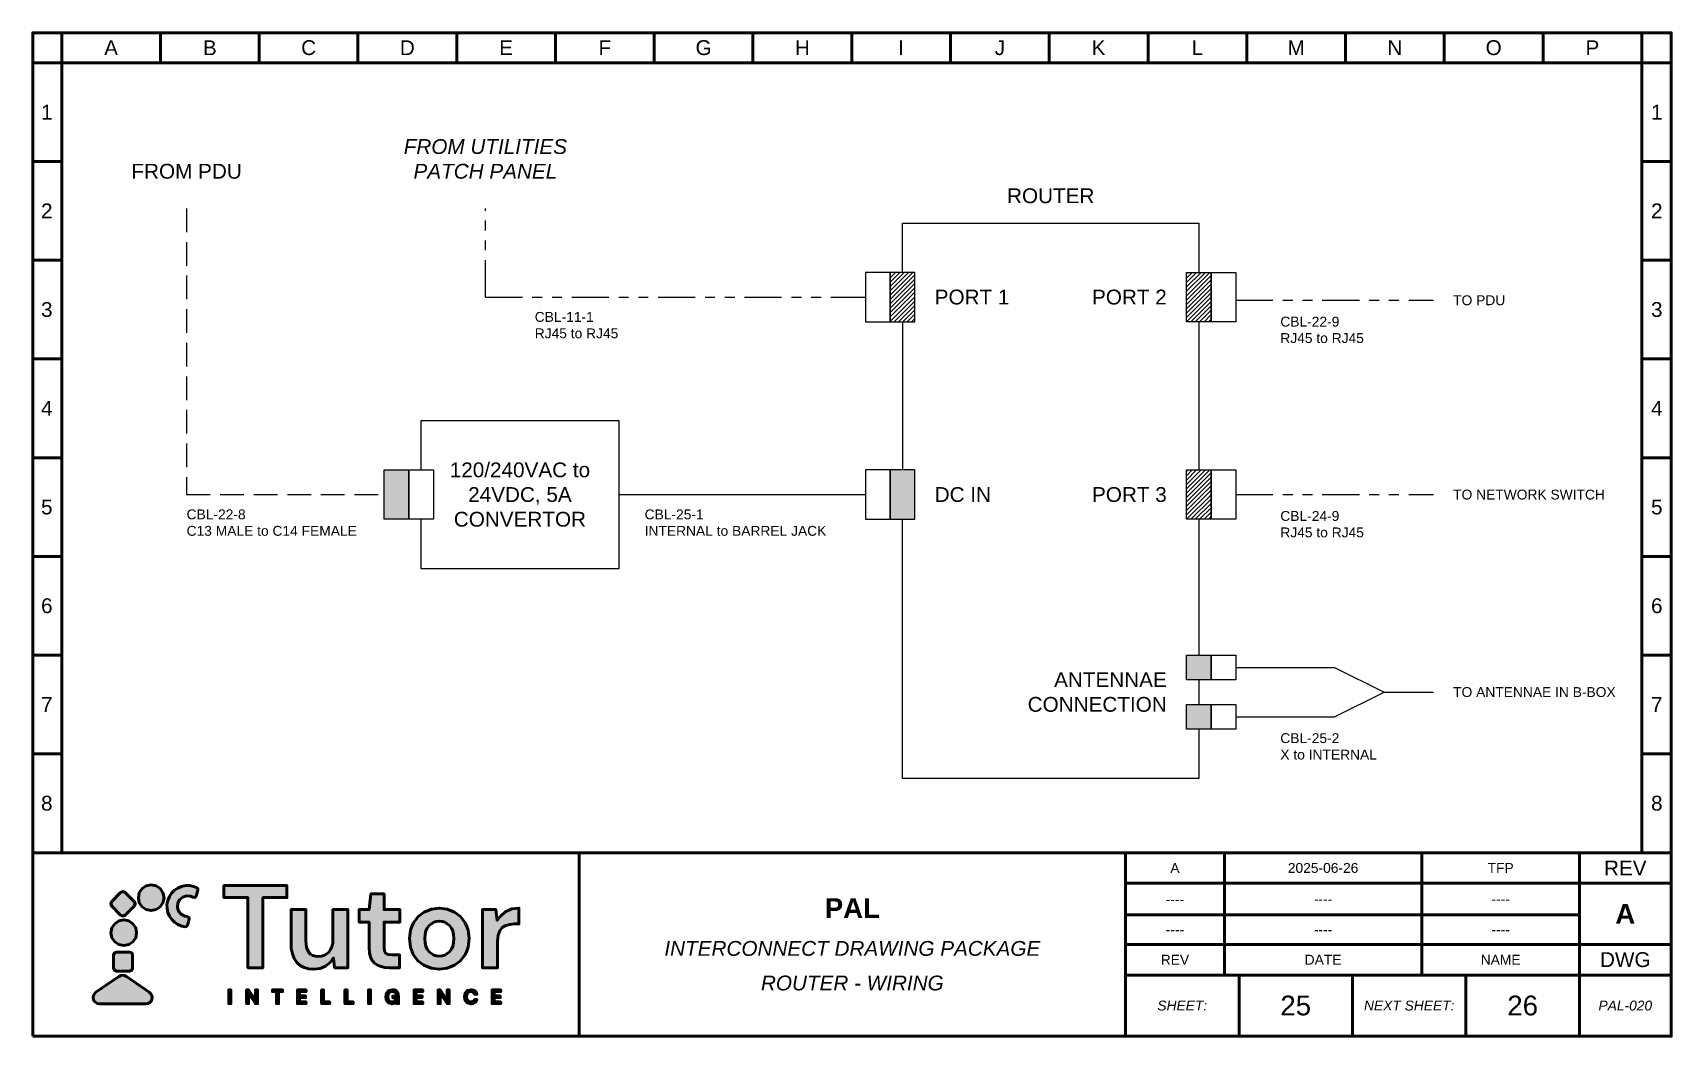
# Paper-space layout 'PAL-025' of a CAD drawing. Header units: inches. Extents: x 0 to 16.6, y 0 to 10.2.
# The model-space entities are those that its viewports show. They can reach past a viewport. Long polylines and large blocks are cut down to what shows.
import ezdxf

# ---------------------------------------------------------------- set-up
doc = ezdxf.new("R2010")
doc.units = ezdxf.units.IN
doc.header["$MEASUREMENT"] = 0
for name, pattern in [('ACAD_ISO02W100', [15, 12, -3]), ('ACAD_ISO03W100', [30, 12, -18]), ('PHANTOM', [2.5, 1.25, -0.25, 0.25, -0.25, 0.25, -0.25])]:
    doc.linetypes.add(name, pattern=pattern)
doc.layers.add('Layer 1', color=7, linetype='Continuous')
doc.styles.get("Standard").update_dxf_attribs({"font": 'arial.ttf'})
pattern_1 = [(45, (66.890466, 1.248114), (-0.022097087, 0.022097087), [])]

msp = doc.modelspace()

# ---------------------------------------------------------------- hatches: boundary and pattern name
h = msp.add_hatch()
h.set_pattern_fill('ANSI31', color=5, scale=0.25)
h.set_pattern_definition(pattern_1)
h.paths.add_polyline_path([(78.535, 24.997), (78.785, 24.997), (78.785, 25.497), (78.535, 25.497)])
h = msp.add_hatch()
h.set_pattern_fill('ANSI31', color=5, scale=0.25)
h.set_pattern_definition(pattern_1)
h.paths.add_polyline_path([(81.785, 24.997), (81.535, 24.997), (81.535, 25.497), (81.785, 25.497)])
h = msp.add_hatch(color=1)
h.dxf.hatch_style = 1
h.paths.add_polyline_path([(73.41, 22.997), (73.66, 22.997), (73.66, 23.497), (73.41, 23.497)])
h = msp.add_hatch(color=3)
h.dxf.hatch_style = 1
h.paths.add_polyline_path([(78.785, 23.497), (78.535, 23.497), (78.535, 22.997), (78.785, 22.997)])
h = msp.add_hatch()
h.set_pattern_fill('ANSI31', color=5, scale=0.25)
h.set_pattern_definition([(45, (66.890466, -0.751886), (-0.022097087, 0.022097087), [])])
h.paths.add_polyline_path([(81.785, 22.997), (81.535, 22.997), (81.535, 23.497), (81.785, 23.497)])
h = msp.add_hatch(color=3)
h.dxf.hatch_style = 1
h.paths.add_polyline_path([(81.535, 21.372), (81.785, 21.372), (81.785, 21.622), (81.535, 21.622)])
h = msp.add_hatch(color=3)
h.dxf.hatch_style = 1
h.paths.add_polyline_path([(81.535, 20.872), (81.785, 20.872), (81.785, 21.122), (81.535, 21.122)])

# ---------------------------------------------------------------- linework, layer by layer
at = {"color": 1, "linetype": 'ACAD_ISO02W100', "ltscale": 0.02}
for p, q in [((71.41, 26.145), (71.41, 23.247)), ((71.41, 23.247), (73.41, 23.247))]:
    msp.add_line(p, q, dxfattribs=at)
at = {"color": 5, "linetype": 'PHANTOM', "ltscale": 0.3}
for p, q in [((74.435, 25.247), (74.435, 26.145)), ((74.435, 25.247), (78.285, 25.247)), ((82.035, 25.215), (84.035, 25.215)), ((82.035, 23.247), (84.035, 23.247))]:
    msp.add_line(p, q, dxfattribs=at)
for p, q in [((78.66, 25.497), (78.66, 25.997)), ((78.66, 25.997), (81.66, 25.997)), ((81.66, 25.997), (81.66, 25.497)), ((78.66, 24.997), (78.66, 23.497)), ((81.66, 24.997), (81.66, 23.497)), ((78.66, 20.372), (78.66, 22.997)), ((81.66, 22.997), (81.66, 21.622)), ((81.66, 21.372), (81.66, 21.122)), ((81.66, 20.872), (81.66, 20.372)), ((81.66, 20.372), (78.66, 20.372))]:
    msp.add_line(p, q)
at = {"color": 3}
for p, q in [((75.785, 23.247), (78.285, 23.247)), ((82.035, 21.497), (83.035, 21.497)), ((83.035, 21.497), (83.535, 21.247)), ((83.035, 20.997), (83.535, 21.247)), ((83.535, 21.247), (84.035, 21.247)), ((82.035, 20.997), (83.035, 20.997))]:
    msp.add_line(p, q, dxfattribs=at)
at = {"linetype": 'ACAD_ISO03W100', "ltscale": 0.02}
msp.add_lwpolyline([(70.145, 27.621), (86.145, 27.621), (86.145, 19.621), (70.145, 19.621)], close=True, dxfattribs=at)
at = {"color": 5}
for points in [[(78.535, 25.497), (78.285, 25.497), (78.285, 24.997), (78.535, 24.997)], [(78.785, 25.497), (78.535, 25.497), (78.535, 24.997), (78.785, 24.997)], [(81.535, 25.497), (81.785, 25.497), (81.785, 24.997), (81.535, 24.997)], [(81.785, 25.497), (82.035, 25.497), (82.035, 24.997), (81.785, 24.997)], [(81.535, 23.497), (81.785, 23.497), (81.785, 22.997), (81.535, 22.997)], [(81.785, 23.497), (82.035, 23.497), (82.035, 22.997), (81.785, 22.997)]]:
    msp.add_lwpolyline(points, close=True, dxfattribs=at)
msp.add_lwpolyline([(73.785, 23.497), (73.785, 23.997), (75.785, 23.997), (75.785, 22.497), (73.785, 22.497), (73.785, 22.997)])
at = {"color": 1}
for points in [[(73.41, 23.497), (73.66, 23.497), (73.66, 22.997), (73.41, 22.997)], [(73.66, 23.497), (73.91, 23.497), (73.91, 22.997), (73.66, 22.997)]]:
    msp.add_lwpolyline(points, close=True, dxfattribs=at)
at = {"color": 3}
for points in [[(78.535, 23.497), (78.285, 23.497), (78.285, 22.997), (78.535, 22.997)], [(78.785, 23.497), (78.535, 23.497), (78.535, 22.997), (78.785, 22.997)], [(81.535, 21.622), (81.785, 21.622), (81.785, 21.372), (81.535, 21.372)], [(81.785, 21.622), (82.035, 21.622), (82.035, 21.372), (81.785, 21.372)], [(81.535, 21.122), (81.785, 21.122), (81.785, 20.872), (81.535, 20.872)], [(81.785, 21.122), (82.035, 21.122), (82.035, 20.872), (81.785, 20.872)]]:
    msp.add_lwpolyline(points, close=True, dxfattribs=at)

# ---------------------------------------------------------------- texts
at = {"linetype": 'ACAD_ISO02W100', "ltscale": 0.02, "insert": (74.435, 26.445), "char_height": 0.15, "attachment_point": 8}
msp.add_mtext_dynamic_manual_height_columns('{\\fArial|b0|i1|c0|p34;FROM UTILITIES PATCH PANEL}', width=2.10541, gutter_width=1, heights=[0], dxfattribs=at)
at = {"color": 3, "width": 4.46392}
for s, insert, char_height, attachment_point in [('{\\C256;FROM PDU}', (71.41, 26.445), 0.15, 8), ('{\\C256;TO PDU}', (84.235, 25.215), 0.1, 4), ('{\\C256;CBL-11-1\\PRJ45 to RJ45}', (74.935, 25.097), 0.1, 1), ('{\\C256;CBL-22-9\\PRJ45 to RJ45}', (82.485, 24.915), 0.1, 4), ('{\\C256;TO NETWORK SWITCH}', (84.235, 23.247), 0.1, 4), ('{\\C256;CBL-22-8\\PC13 MALE to C14 FEMALE}', (71.41, 23.097), 0.1, 1), ('{\\C256;CBL-25-1\\PINTERNAL to BARREL JACK}', (76.048, 23.097), 0.1, 1), ('{\\C256;CBL-24-9\\PRJ45 to RJ45}', (82.485, 22.947), 0.1, 4), ('{\\C256;TO ANTENNAE IN B-BOX}', (84.235, 21.247), 0.1, 4), ('{\\C256;CBL-25-2\\PX to INTERNAL}', (82.485, 20.697), 0.1, 4)]:
    msp.add_mtext(s, dxfattribs=dict(at, insert=insert, char_height=char_height, attachment_point=attachment_point))
at = {"color": 3, "char_height": 0.15}
for s, width, heights, insert, attachment_point in [('{\\C256;ROUTER}', 3.7554, [0.155], (80.16, 26.197), 8), ('{\\C256;PORT 1}', 1.47407, [0], (78.985, 25.247), 4), ('{\\C256;PORT 2}', 1.47407, [0], (81.335, 25.247), 6), ('{\\C256;120/240VAC to 24VDC, 5A CONVERTOR}', 1.91361, [0], (74.785, 23.247), 5), ('{\\C256;DC IN}', 1.47407, [0], (78.985, 23.247), 4), ('{\\C256;PORT 3}', 1.47407, [0], (81.335, 23.247), 6), ('{\\C256;ANTENNAE CONNECTION}', 1.47407, [0], (81.335, 21.247), 6)]:
    msp.add_mtext_dynamic_manual_height_columns(s, width=width, gutter_width=1, heights=heights, dxfattribs=dict(at, insert=insert, attachment_point=attachment_point))

psp = doc.layouts.new('PAL-025')

# ---------------------------------------------------------------- hatches: boundary and pattern name
at = {"lineweight": 50, "true_color": 0x347eec}
h = psp.add_hatch(color=150, dxfattribs=at)
h.dxf.hatch_style = 1
h.paths.add_polyline_path([(1.153, 0.337), (1.175, 0.34), (1.194, 0.35), (1.208, 0.365), (1.216, 0.383), (1.219, 0.403), (1.216, 0.423), (1.207, 0.441), (1.19, 0.457), (0.958, 0.616), (0.94, 0.625), (0.92, 0.628), (0.901, 0.625), (0.883, 0.616), (0.65, 0.457), (0.634, 0.441), (0.624, 0.423), (0.621, 0.403), (0.625, 0.383), (0.633, 0.365), (0.647, 0.35), (0.665, 0.34), (0.688, 0.337)])
h.paths.add_polyline_path([(0.859, 0.863), (0.836, 0.853), (0.826, 0.83), (0.826, 0.701), (0.836, 0.678), (0.859, 0.668), (0.988, 0.668), (1.012, 0.678), (1.021, 0.701), (1.021, 0.83), (1.012, 0.853), (0.988, 0.863)])
h.paths.add_polyline_path([(0.932, 0.928), (0.983, 0.938), (1.024, 0.966), (1.052, 1.008), (1.062, 1.058), (1.052, 1.109), (1.024, 1.15), (0.983, 1.178), (0.932, 1.188), (0.882, 1.178), (0.84, 1.15), (0.812, 1.109), (0.802, 1.058), (0.812, 1.008), (0.84, 0.966), (0.882, 0.938)])
h.paths.add_polyline_path([(1.038, 1.328), (1.048, 1.351), (1.038, 1.374), (0.947, 1.465), (0.924, 1.475), (0.9, 1.465), (0.809, 1.374), (0.8, 1.351), (0.809, 1.328), (0.9, 1.236), (0.924, 1.227), (0.947, 1.236)])
h.paths.add_polyline_path([(1.117, 1.321), (1.158, 1.293), (1.209, 1.283), (1.259, 1.293), (1.301, 1.321), (1.328, 1.362), (1.339, 1.413), (1.328, 1.463), (1.301, 1.505), (1.259, 1.533), (1.209, 1.543), (1.158, 1.533), (1.117, 1.505), (1.089, 1.463), (1.079, 1.413), (1.089, 1.362)])
h.paths.add_polyline_path([(1.37, 1.303), (1.378, 1.263), (1.394, 1.226), (1.417, 1.193), (1.445, 1.164), (1.48, 1.141), (1.519, 1.125), (1.552, 1.118), (1.568, 1.122), (1.577, 1.135), (1.595, 1.197), (1.591, 1.214), (1.575, 1.222), (1.549, 1.226), (1.512, 1.245), (1.486, 1.276), (1.474, 1.315), (1.478, 1.356), (1.497, 1.393), (1.528, 1.419), (1.567, 1.431), (1.608, 1.428), (1.632, 1.417), (1.65, 1.415), (1.663, 1.427), (1.681, 1.489), (1.68, 1.505), (1.669, 1.516), (1.638, 1.528), (1.596, 1.536), (1.555, 1.536), (1.515, 1.527), (1.478, 1.511), (1.444, 1.489), (1.416, 1.46), (1.393, 1.425), (1.377, 1.386), (1.369, 1.344)])
at = {"lineweight": 50, "true_color": 0x000000}
h = psp.add_hatch(color=18, dxfattribs=at)
h.dxf.hatch_style = 1
h.paths.add_polyline_path([(2.34, 1.414), (2.584, 1.414), (2.584, 1.536), (1.946, 1.536), (1.946, 1.414), (2.188, 1.414), (2.188, 0.704), (2.34, 0.704)])
h.paths.add_polyline_path([(2.625, 0.961), (2.628, 0.898), (2.639, 0.843), (2.658, 0.797), (2.684, 0.758), (2.718, 0.728), (2.757, 0.707), (2.803, 0.694), (2.855, 0.689), (2.92, 0.697), (2.975, 0.72), (3.021, 0.757), (3.055, 0.804), (3.067, 0.704), (3.201, 0.704), (3.201, 1.293), (3.049, 1.293), (3.049, 0.989), (3.047, 0.951), (3.039, 0.917), (3.026, 0.888), (3.008, 0.863), (2.986, 0.843), (2.961, 0.829), (2.934, 0.821), (2.904, 0.818), (2.873, 0.82), (2.846, 0.828), (2.824, 0.841), (2.807, 0.858), (2.783, 0.908), (2.776, 0.975), (2.776, 1.293), (2.625, 1.293)])
h.paths.add_polyline_path([(3.416, 0.909), (3.419, 0.856), (3.43, 0.812), (3.447, 0.776), (3.472, 0.749), (3.502, 0.729), (3.537, 0.715), (3.576, 0.706), (3.62, 0.704), (3.724, 0.704), (3.724, 0.833), (3.65, 0.833), (3.611, 0.837), (3.586, 0.849), (3.573, 0.872), (3.568, 0.908), (3.568, 1.166), (3.727, 1.166), (3.727, 1.293), (3.568, 1.293), (3.568, 1.452), (3.434, 1.452), (3.416, 1.293), (3.315, 1.293), (3.315, 1.166), (3.416, 1.166)])
h.paths.add_polyline_path([(3.834, 0.912), (3.863, 0.837), (3.91, 0.775), (3.971, 0.729), (4.045, 0.699), (4.126, 0.689), (4.207, 0.699), (4.279, 0.729), (4.341, 0.775), (4.388, 0.837), (4.405, 0.873), (4.418, 0.912), (4.428, 0.999), (4.418, 1.084), (4.405, 1.123), (4.388, 1.159), (4.341, 1.222), (4.279, 1.268), (4.207, 1.298), (4.127, 1.308), (4.046, 1.298), (3.973, 1.268), (3.912, 1.222), (3.864, 1.159), (3.847, 1.123), (3.834, 1.084), (3.824, 0.999)])
h.paths.add_polyline_path([(3.98, 0.999), (3.982, 1.04), (3.99, 1.076), (4.004, 1.106), (4.023, 1.131), (4.046, 1.15), (4.071, 1.164), (4.098, 1.173), (4.127, 1.176), (4.155, 1.173), (4.182, 1.164), (4.229, 1.131), (4.249, 1.106), (4.262, 1.076), (4.271, 1.04), (4.273, 0.999), (4.271, 0.957), (4.262, 0.921), (4.249, 0.891), (4.229, 0.865), (4.182, 0.832), (4.155, 0.824), (4.126, 0.821), (4.097, 0.824), (4.07, 0.832), (4.023, 0.865), (4.004, 0.891), (3.99, 0.921), (3.982, 0.957)], flags=16)
h.paths.add_polyline_path([(4.564, 0.704), (4.716, 0.704), (4.716, 0.972), (4.722, 1.033), (4.738, 1.078), (4.764, 1.111), (4.8, 1.132), (4.841, 1.143), (4.889, 1.147), (4.932, 1.147), (4.932, 1.308), (4.861, 1.299), (4.801, 1.273), (4.752, 1.234), (4.714, 1.183), (4.7, 1.293), (4.564, 1.293)])
h.paths.add_polyline_path([(1.995, 0.34), (2.016, 0.34), (2.016, 0.479), (1.995, 0.479)])
h.paths.add_polyline_path([(2.196, 0.445), (2.265, 0.34), (2.286, 0.34), (2.286, 0.479), (2.265, 0.479), (2.265, 0.375), (2.196, 0.479), (2.175, 0.479), (2.175, 0.34), (2.196, 0.34)])
h.paths.add_polyline_path([(2.478, 0.34), (2.499, 0.34), (2.499, 0.462), (2.54, 0.462), (2.54, 0.479), (2.437, 0.479), (2.437, 0.462), (2.478, 0.462)])
h.paths.add_polyline_path([(2.69, 0.34), (2.778, 0.34), (2.778, 0.357), (2.711, 0.357), (2.711, 0.402), (2.772, 0.402), (2.772, 0.419), (2.711, 0.419), (2.711, 0.462), (2.778, 0.462), (2.778, 0.479), (2.69, 0.479)])
h.paths.add_polyline_path([(2.934, 0.34), (3.018, 0.34), (3.018, 0.357), (2.955, 0.357), (2.955, 0.479), (2.934, 0.479)])
h.paths.add_polyline_path([(3.171, 0.34), (3.255, 0.34), (3.255, 0.357), (3.192, 0.357), (3.192, 0.479), (3.171, 0.479)])
h.paths.add_polyline_path([(3.409, 0.34), (3.43, 0.34), (3.43, 0.479), (3.409, 0.479)])
h = psp.add_hatch(color=18, dxfattribs=at)
h.dxf.hatch_style = 1
h.paths.add_polyline_path([(3.606, 0.409), (3.609, 0.431), (3.618, 0.448), (3.633, 0.458), (3.652, 0.462), (3.676, 0.456), (3.689, 0.438), (3.713, 0.438), (3.705, 0.456), (3.692, 0.47), (3.674, 0.479), (3.652, 0.481), (3.616, 0.472), (3.592, 0.447), (3.584, 0.409), (3.592, 0.372), (3.615, 0.347), (3.649, 0.338), (3.676, 0.344), (3.694, 0.361), (3.696, 0.34), (3.715, 0.34), (3.715, 0.416), (3.656, 0.416), (3.656, 0.399), (3.694, 0.399), (3.681, 0.368), (3.669, 0.36), (3.65, 0.357), (3.632, 0.36), (3.618, 0.37), (3.609, 0.387)])
h = psp.add_hatch(color=18, dxfattribs=at)
h.dxf.hatch_style = 1
h.paths.add_polyline_path([(3.892, 0.402), (3.953, 0.402), (3.953, 0.419), (3.892, 0.419), (3.892, 0.462), (3.959, 0.462), (3.959, 0.479), (3.871, 0.479), (3.871, 0.34), (3.959, 0.34), (3.959, 0.357), (3.892, 0.357)])
h.paths.add_polyline_path([(4.115, 0.34), (4.136, 0.34), (4.136, 0.445), (4.206, 0.34), (4.227, 0.34), (4.227, 0.479), (4.206, 0.479), (4.206, 0.375), (4.136, 0.479), (4.115, 0.479)])
h.paths.add_polyline_path([(4.402, 0.41), (4.405, 0.432), (4.415, 0.448), (4.429, 0.459), (4.447, 0.463), (4.472, 0.455), (4.484, 0.436), (4.507, 0.436), (4.5, 0.455), (4.487, 0.47), (4.47, 0.478), (4.448, 0.481), (4.412, 0.472), (4.389, 0.447), (4.381, 0.41), (4.389, 0.372), (4.412, 0.347), (4.448, 0.338), (4.47, 0.341), (4.487, 0.35), (4.5, 0.364), (4.507, 0.382), (4.484, 0.382), (4.472, 0.364), (4.447, 0.357), (4.429, 0.36), (4.415, 0.371), (4.405, 0.388)])
h.paths.add_polyline_path([(4.661, 0.34), (4.749, 0.34), (4.749, 0.357), (4.682, 0.357), (4.682, 0.402), (4.743, 0.402), (4.743, 0.419), (4.682, 0.419), (4.682, 0.462), (4.749, 0.462), (4.749, 0.479), (4.661, 0.479)])

# ---------------------------------------------------------------- linework, layer by layer
at = {"lineweight": 50}
for p, q in [((0.303, 9.869), (0.303, 10.173)), ((1.303, 10.173), (1.303, 9.869)), ((2.303, 10.173), (2.303, 9.869)), ((3.303, 10.173), (3.303, 9.869)), ((4.303, 10.173), (4.303, 9.869)), ((5.303, 10.173), (5.303, 9.869)), ((6.303, 10.173), (6.303, 9.869)), ((7.303, 10.173), (7.303, 9.869)), ((8.303, 10.173), (8.303, 9.869)), ((9.303, 10.173), (9.303, 9.869)), ((10.303, 10.173), (10.303, 9.869)), ((11.303, 10.173), (11.303, 9.869)), ((12.303, 10.173), (12.303, 9.869)), ((13.303, 10.173), (13.303, 9.869)), ((14.303, 10.173), (14.303, 9.869)), ((15.303, 10.173), (15.303, 9.869)), ((16.303, 9.869), (16.303, 10.173)), ((0.303, 9.869), (0.01, 9.869)), ((16.303, 9.869), (16.303, 1.869)), ((16.303, 9.869), (16.601, 9.869)), ((0.303, 8.869), (0.01, 8.869)), ((16.601, 8.869), (16.303, 8.869)), ((0.303, 7.869), (0.01, 7.869)), ((16.601, 7.869), (16.303, 7.869)), ((0.303, 6.869), (0.01, 6.869)), ((16.601, 6.869), (16.303, 6.869)), ((0.303, 5.869), (0.01, 5.869)), ((16.601, 5.869), (16.303, 5.869)), ((0.303, 4.869), (0.01, 4.869)), ((16.601, 4.869), (16.303, 4.869)), ((0.303, 3.869), (0.01, 3.869)), ((16.601, 3.869), (16.303, 3.869)), ((0.303, 2.869), (0.01, 2.869)), ((16.601, 2.869), (16.303, 2.869)), ((16.601, 1.869), (0.01, 1.869)), ((5.543, 0.01), (5.543, 1.869)), ((11.076, 0.01), (11.076, 1.869)), ((12.076, 0.629), (12.076, 1.869)), ((14.076, 0.629), (14.076, 1.869)), ((15.672, 1.869), (15.672, 0.01)), ((15.672, 1.869), (16.601, 1.869)), ((11.076, 1.559), (15.672, 1.559)), ((15.672, 1.559), (16.601, 1.559)), ((11.076, 1.239), (15.672, 1.239)), ((11.076, 0.94), (15.672, 0.94)), ((16.601, 0.94), (15.672, 0.94)), ((11.076, 0.629), (15.672, 0.629)), ((12.225, 0.01), (12.225, 0.629)), ((13.374, 0.01), (13.374, 0.629)), ((14.523, 0.01), (14.523, 0.629)), ((15.672, 0.629), (16.601, 0.629))]:
    psp.add_line(p, q, dxfattribs=at)
psp.add_lwpolyline([(0.01, 0.01), (16.601, 0.01), (16.601, 10.173), (0.01, 10.173)], close=True, dxfattribs=at)
psp.add_lwpolyline([(16.303, 1.869), (16.303, 9.869), (0.303, 9.869), (0.303, 1.869)], dxfattribs=at)
at = {"layer": 'Layer 1', "color": 150, "lineweight": 50, "true_color": 0x347eec}
for points in [[(1.339, 1.413), (1.328, 1.463), (1.301, 1.505), (1.259, 1.533), (1.209, 1.543), (1.158, 1.533), (1.117, 1.505), (1.089, 1.463), (1.079, 1.413), (1.089, 1.362), (1.117, 1.321), (1.158, 1.293), (1.209, 1.283), (1.259, 1.293), (1.301, 1.321), (1.328, 1.362), (1.339, 1.413), (1.339, 1.413)], [(1.577, 1.135), (1.568, 1.122), (1.552, 1.118), (1.519, 1.125), (1.48, 1.141), (1.445, 1.164), (1.417, 1.193), (1.394, 1.226), (1.378, 1.263), (1.37, 1.303), (1.369, 1.344), (1.377, 1.386), (1.393, 1.425), (1.416, 1.46), (1.444, 1.489), (1.478, 1.511), (1.515, 1.527), (1.555, 1.536), (1.596, 1.536), (1.638, 1.528), (1.669, 1.516), (1.68, 1.505), (1.681, 1.489), (1.663, 1.427), (1.65, 1.415), (1.632, 1.417), (1.608, 1.428), (1.567, 1.431), (1.528, 1.419), (1.497, 1.393), (1.478, 1.356), (1.474, 1.315), (1.486, 1.276), (1.512, 1.245), (1.549, 1.226), (1.575, 1.222), (1.591, 1.214), (1.595, 1.197), (1.577, 1.135), (1.577, 1.135)], [(0.9, 1.236), (0.924, 1.227), (0.947, 1.236), (1.038, 1.328), (1.048, 1.351), (1.038, 1.374), (0.947, 1.465), (0.924, 1.475), (0.9, 1.465), (0.809, 1.374), (0.8, 1.351), (0.809, 1.328), (0.9, 1.236), (0.9, 1.236)], [(1.062, 1.058), (1.052, 1.109), (1.024, 1.15), (0.983, 1.178), (0.932, 1.188), (0.882, 1.178), (0.84, 1.15), (0.812, 1.109), (0.802, 1.058), (0.812, 1.008), (0.84, 0.966), (0.882, 0.938), (0.932, 0.928), (0.983, 0.938), (1.024, 0.966), (1.052, 1.008), (1.062, 1.058), (1.062, 1.058)], [(0.826, 0.701), (0.836, 0.678), (0.859, 0.668), (0.988, 0.668), (1.012, 0.678), (1.021, 0.701), (1.021, 0.83), (1.012, 0.853), (0.988, 0.863), (0.859, 0.863), (0.836, 0.853), (0.826, 0.83), (0.826, 0.701), (0.826, 0.701)], [(0.883, 0.616), (0.901, 0.625), (0.92, 0.628), (0.94, 0.625), (0.958, 0.616), (1.19, 0.457), (1.207, 0.441), (1.216, 0.423), (1.219, 0.403), (1.216, 0.383), (1.208, 0.365), (1.194, 0.35), (1.175, 0.34), (1.153, 0.337), (0.688, 0.337), (0.665, 0.34), (0.647, 0.35), (0.633, 0.365), (0.625, 0.383), (0.621, 0.403), (0.624, 0.423), (0.634, 0.441), (0.65, 0.457), (0.883, 0.616), (0.883, 0.616)]]:
    psp.add_lwpolyline(points, close=True, dxfattribs=at)
at = {"layer": 'Layer 1', "color": 7, "lineweight": 50}
for points in [[(2.188, 0.704), (2.188, 1.414), (1.946, 1.414), (1.946, 1.536), (2.584, 1.536), (2.584, 1.414), (2.34, 1.414), (2.34, 0.704), (2.188, 0.704), (2.188, 0.704)], [(3.62, 0.704), (3.576, 0.706), (3.537, 0.715), (3.502, 0.729), (3.472, 0.749), (3.447, 0.776), (3.43, 0.812), (3.419, 0.856), (3.416, 0.909), (3.416, 1.166), (3.315, 1.166), (3.315, 1.293), (3.416, 1.293), (3.434, 1.452), (3.568, 1.452), (3.568, 1.293), (3.727, 1.293), (3.727, 1.166), (3.568, 1.166), (3.568, 0.908), (3.573, 0.872), (3.586, 0.849), (3.611, 0.837), (3.65, 0.833), (3.724, 0.833), (3.724, 0.704), (3.62, 0.704), (3.62, 0.704)], [(2.855, 0.689), (2.803, 0.694), (2.757, 0.707), (2.718, 0.728), (2.684, 0.758), (2.658, 0.797), (2.639, 0.843), (2.628, 0.898), (2.625, 0.961), (2.625, 1.293), (2.776, 1.293), (2.776, 0.975), (2.783, 0.908), (2.807, 0.858), (2.824, 0.841), (2.846, 0.828), (2.873, 0.82), (2.904, 0.818), (2.934, 0.821), (2.961, 0.829), (2.986, 0.843), (3.008, 0.863), (3.026, 0.888), (3.039, 0.917), (3.047, 0.951), (3.049, 0.989), (3.049, 1.293), (3.201, 1.293), (3.201, 0.704), (3.067, 0.704), (3.055, 0.804), (3.021, 0.757), (2.975, 0.72), (2.92, 0.697), (2.855, 0.689), (2.855, 0.689)], [(4.126, 0.689), (4.045, 0.699), (3.971, 0.729), (3.91, 0.775), (3.863, 0.837), (3.834, 0.912), (3.824, 0.999), (3.834, 1.084), (3.847, 1.123), (3.864, 1.159), (3.912, 1.222), (3.973, 1.268), (4.046, 1.298), (4.127, 1.308), (4.207, 1.298), (4.279, 1.268), (4.341, 1.222), (4.388, 1.159), (4.405, 1.123), (4.418, 1.084), (4.428, 0.999), (4.418, 0.912), (4.405, 0.873), (4.388, 0.837), (4.341, 0.775), (4.279, 0.729), (4.207, 0.699), (4.126, 0.689), (4.126, 0.689)], [(4.126, 0.821), (4.155, 0.824), (4.182, 0.832), (4.229, 0.865), (4.249, 0.891), (4.262, 0.921), (4.271, 0.957), (4.273, 0.999), (4.271, 1.04), (4.262, 1.076), (4.249, 1.106), (4.229, 1.131), (4.182, 1.164), (4.155, 1.173), (4.127, 1.176), (4.098, 1.173), (4.071, 1.164), (4.046, 1.15), (4.023, 1.131), (4.004, 1.106), (3.99, 1.076), (3.982, 1.04), (3.98, 0.999), (3.982, 0.957), (3.99, 0.921), (4.004, 0.891), (4.023, 0.865), (4.07, 0.832), (4.097, 0.824), (4.126, 0.821), (4.126, 0.821)], [(4.564, 0.704), (4.564, 1.293), (4.7, 1.293), (4.714, 1.183), (4.752, 1.234), (4.801, 1.273), (4.861, 1.299), (4.932, 1.308), (4.932, 1.147), (4.889, 1.147), (4.841, 1.143), (4.8, 1.132), (4.764, 1.111), (4.738, 1.078), (4.722, 1.033), (4.716, 0.972), (4.716, 0.704), (4.564, 0.704), (4.564, 0.704)], [(1.995, 0.34), (1.995, 0.479), (2.016, 0.479), (2.016, 0.34), (1.995, 0.34), (1.995, 0.34)], [(2.175, 0.34), (2.175, 0.479), (2.196, 0.479), (2.265, 0.375), (2.265, 0.479), (2.286, 0.479), (2.286, 0.34), (2.265, 0.34), (2.196, 0.445), (2.196, 0.34), (2.175, 0.34), (2.175, 0.34)], [(2.478, 0.34), (2.478, 0.462), (2.437, 0.462), (2.437, 0.479), (2.54, 0.479), (2.54, 0.462), (2.499, 0.462), (2.499, 0.34), (2.478, 0.34), (2.478, 0.34)], [(2.69, 0.34), (2.69, 0.479), (2.778, 0.479), (2.778, 0.462), (2.711, 0.462), (2.711, 0.419), (2.772, 0.419), (2.772, 0.402), (2.711, 0.402), (2.711, 0.357), (2.778, 0.357), (2.778, 0.34), (2.69, 0.34), (2.69, 0.34)], [(2.934, 0.34), (2.934, 0.479), (2.955, 0.479), (2.955, 0.357), (3.018, 0.357), (3.018, 0.34), (2.934, 0.34), (2.934, 0.34)], [(3.171, 0.34), (3.171, 0.479), (3.192, 0.479), (3.192, 0.357), (3.255, 0.357), (3.255, 0.34), (3.171, 0.34), (3.171, 0.34)], [(3.409, 0.34), (3.409, 0.479), (3.43, 0.479), (3.43, 0.34), (3.409, 0.34), (3.409, 0.34)], [(3.649, 0.338), (3.615, 0.347), (3.592, 0.372), (3.584, 0.409), (3.592, 0.447), (3.616, 0.472), (3.652, 0.481), (3.674, 0.479), (3.692, 0.47), (3.705, 0.456), (3.713, 0.438), (3.689, 0.438), (3.676, 0.456), (3.652, 0.462), (3.633, 0.458), (3.618, 0.448), (3.609, 0.431), (3.606, 0.409), (3.609, 0.387), (3.618, 0.37), (3.632, 0.36), (3.65, 0.357), (3.669, 0.36), (3.681, 0.368), (3.694, 0.399), (3.656, 0.399), (3.656, 0.416), (3.715, 0.416), (3.715, 0.34), (3.696, 0.34), (3.694, 0.361), (3.676, 0.344), (3.649, 0.338), (3.649, 0.338)], [(3.871, 0.34), (3.871, 0.479), (3.959, 0.479), (3.959, 0.462), (3.892, 0.462), (3.892, 0.419), (3.953, 0.419), (3.953, 0.402), (3.892, 0.402), (3.892, 0.357), (3.959, 0.357), (3.959, 0.34), (3.871, 0.34), (3.871, 0.34)], [(4.115, 0.34), (4.115, 0.479), (4.136, 0.479), (4.206, 0.375), (4.206, 0.479), (4.227, 0.479), (4.227, 0.34), (4.206, 0.34), (4.136, 0.445), (4.136, 0.34), (4.115, 0.34), (4.115, 0.34)], [(4.448, 0.338), (4.412, 0.347), (4.389, 0.372), (4.381, 0.41), (4.389, 0.447), (4.412, 0.472), (4.448, 0.481), (4.47, 0.478), (4.487, 0.47), (4.5, 0.455), (4.507, 0.436), (4.484, 0.436), (4.472, 0.455), (4.447, 0.463), (4.429, 0.459), (4.415, 0.448), (4.405, 0.432), (4.402, 0.41), (4.405, 0.388), (4.415, 0.371), (4.429, 0.36), (4.447, 0.357), (4.472, 0.364), (4.484, 0.382), (4.507, 0.382), (4.5, 0.364), (4.487, 0.35), (4.47, 0.341), (4.448, 0.338), (4.448, 0.338)], [(4.661, 0.34), (4.661, 0.479), (4.749, 0.479), (4.749, 0.462), (4.682, 0.462), (4.682, 0.419), (4.743, 0.419), (4.743, 0.402), (4.682, 0.402), (4.682, 0.357), (4.749, 0.357), (4.749, 0.34), (4.661, 0.34), (4.661, 0.34)]]:
    psp.add_lwpolyline(points, close=True, dxfattribs=at)

# ---------------------------------------------------------------- texts
at = {"lineweight": 50}
for s, width, heights, insert, char_height, attachment_point in [('\\pxqc;A', 1, [0], (0.303, 10.021), 0.15, 4), ('\\pxqc;B', 1, [0], (1.303, 10.021), 0.15, 4), ('\\pxqc;C', 1, [0], (2.303, 10.021), 0.15, 4), ('\\pxqc;D', 1, [0], (3.303, 10.021), 0.15, 4), ('\\pxqc;E', 1, [0], (4.303, 10.021), 0.15, 4), ('\\pxqc;F', 1, [0], (5.303, 10.021), 0.15, 4), ('\\pxqc;G', 1, [0], (6.303, 10.021), 0.15, 4), ('\\pxqc;H', 1, [0], (7.303, 10.021), 0.15, 4), ('\\pxqc;I', 1, [0], (8.303, 10.021), 0.15, 4), ('\\pxqc;J', 1, [0], (9.303, 10.021), 0.15, 4), ('\\pxqc;K', 1, [0], (10.303, 10.021), 0.15, 4), ('\\pxqc;L', 1, [0], (11.303, 10.021), 0.15, 4), ('\\pxqc;M', 1, [0], (12.303, 10.021), 0.15, 4), ('\\pxqc;N', 1, [0], (13.303, 10.021), 0.15, 4), ('\\pxqc;O', 1, [0], (14.303, 10.021), 0.15, 4), ('\\pxqc;P', 1, [0], (15.303, 10.021), 0.15, 4), ('1', 0.28267, [0.985], (0.152, 9.369), 0.15, 5), ('1', 0.28267, [0.985], (16.455, 9.369), 0.15, 5), ('2', 0.28267, [0.985], (0.152, 8.369), 0.15, 5), ('2', 0.28267, [0.985], (16.455, 8.369), 0.15, 5), ('3', 0.28267, [0.985], (0.152, 7.369), 0.15, 5), ('3', 0.28267, [0.985], (16.455, 7.369), 0.15, 5), ('4', 0.28267, [0.985], (0.152, 6.369), 0.15, 5), ('4', 0.28267, [0.985], (16.455, 6.369), 0.15, 5), ('5', 0.28267, [0.985], (0.152, 5.369), 0.15, 5), ('5', 0.28267, [0.985], (16.455, 5.369), 0.15, 5), ('6', 0.28267, [0.985], (0.152, 4.369), 0.15, 5), ('6', 0.28267, [0.985], (16.455, 4.369), 0.15, 5), ('7', 0.28267, [0.985], (0.152, 3.369), 0.15, 5), ('7', 0.28267, [0.985], (16.455, 3.369), 0.15, 5), ('8', 0.28267, [0.985], (0.152, 2.369), 0.15, 5), ('8', 0.28267, [0.985], (16.455, 2.369), 0.15, 5), ('A', 1, [0], (11.576, 1.714), 0.1, 5), ('2025-06-26', 1, [0], (13.076, 1.714), 0.1, 5), ('TFP', 1, [0], (14.874, 1.714), 0.1, 5), ('REV', 0.54893, [0], (16.136, 1.714), 0.15, 5), ('----', 1, [0], (11.576, 1.397), 0.1, 5), ('----', 1, [0], (13.076, 1.399), 0.1, 5), ('----', 1, [0], (14.874, 1.399), 0.1, 5), ('{\\fArial|b1|i0|c0|p34;A}', 1.04591, [0], (16.136, 1.25), 0.2, 5), ('----', 1, [0], (11.576, 1.09), 0.1, 5), ('----', 1, [0], (13.076, 1.09), 0.1, 5), ('----', 1, [0], (14.874, 1.09), 0.1, 5), ('REV', 1, [0], (11.576, 0.785), 0.1, 5), ('DATE', 2, [0], (13.076, 0.785), 0.1, 5), ('NAME', 1.59557, [0], (14.874, 0.785), 0.1, 5), ('DWG', 0.54893, [0], (16.136, 0.785), 0.15, 5), ('{\\fArial|b0|i1|c0|p34;SHEET:}', 1.04591, [0], (11.65, 0.32), 0.1, 5), ('25', 1.04591, [0], (12.799, 0.32), 0.2, 5), ('{\\fArial|b0|i1|c0|p34;NEXT SHEET:}', 1.04591, [0], (13.948, 0.32), 0.1, 5), ('26', 1.04591, [0], (15.097, 0.32), 0.2, 5), ('{\\fArial|b0|i1|c0|p34;PAL-020}', 1.04591, [0], (16.136, 0.32), 0.1, 5)]:
    psp.add_mtext_dynamic_manual_height_columns(s, width=width, gutter_width=1, heights=heights, dxfattribs=dict(at, insert=insert, char_height=char_height, attachment_point=attachment_point))
at = {"lineweight": 50, "insert": (8.309, 0.94), "char_height": 0.2, "width": 11.15392, "attachment_point": 5}
psp.add_mtext('{\\fArial|b1|i0|c0|p34;PAL}\\P{\\H0.3x;\\P\\fArial|b0|i1|c0|p34;\\H2.5x;INTERCONNECT DRAWING PACKAGE\\P\\H0.4x;\\P\\H2.5x;ROUTER - WIRING}', dxfattribs=at)

# ---------------------------------------------------------------- viewports
at = {"layer": '0'}
psp.add_viewport(center=(8.303, 5.869), size=(16, 8), view_center_point=(78.145, 23.621), view_height=8, dxfattribs=at)

doc.saveas('drawing.dxf')
